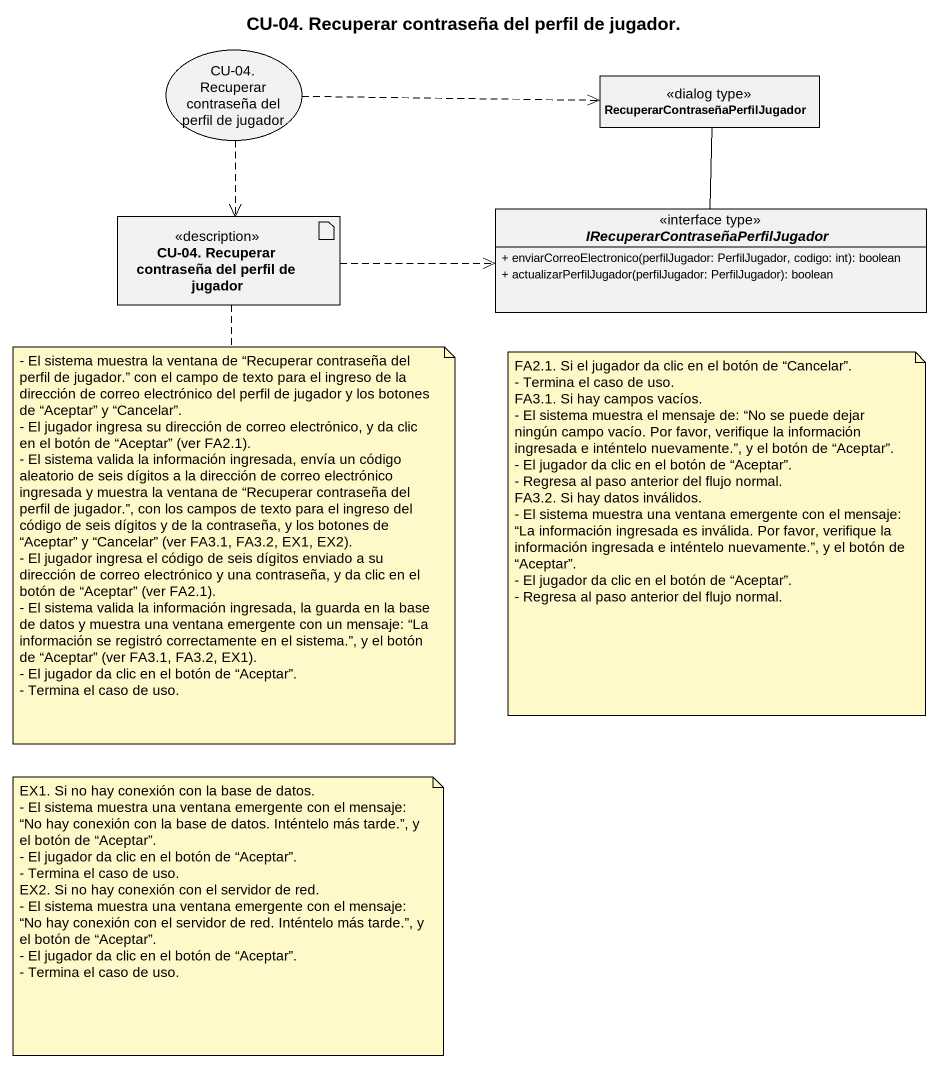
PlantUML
@startuml
title CU-04. Recuperar contraseña del perfil de jugador.
allowmixing
hide circle
hide empty members
skinparam classAttributeIconSize 0
usecase "CU-04. Recuperar contraseña del perfil de jugador" as CU_04_Recuperar_contraseña
class "RecuperarContraseñaPerfilJugador" as RecuperarContraseñaPerfilJug <<dialog type>>
interface "IRecuperarContraseñaPerfilJugador" as IRecuperarContraseñaPerfilJu <<interface type>> {
  + enviarCorreoElectronico(perfilJugador: PerfilJugador, codigo: int): boolean
  + actualizarPerfilJugador(perfilJugador: PerfilJugador): boolean
}
artifact "CU-04. Recuperar contraseña del perfil de jugador" as CU_04_Recuperar_contraseña_2 <<description>>
CU_04_Recuperar_contraseña .right.> RecuperarContraseñaPerfilJug
CU_04_Recuperar_contraseña ..> CU_04_Recuperar_contraseña_2
RecuperarContraseñaPerfilJug -- IRecuperarContraseñaPerfilJu
CU_04_Recuperar_contraseña_2 .right.> IRecuperarContraseñaPerfilJu
note bottom of CU_04_Recuperar_contraseña_2
  - El sistema muestra la ventana de “Recuperar contraseña del perfil de jugador.” con el campo de texto para el ingreso de la dirección de correo electrónico del perfil de jugador y los botones de “Aceptar” y “Cancelar”.
  - El jugador ingresa su dirección de correo electrónico, y da clic en el botón de “Aceptar” (ver FA2.1).
  - El sistema valida la información ingresada, envía un código aleatorio de seis dígitos a la dirección de correo electrónico ingresada y muestra la ventana de “Recuperar contraseña del perfil de jugador.”, con los campos de texto para el ingreso del código de seis dígitos y de la contraseña, y los botones de “Aceptar” y “Cancelar” (ver FA3.1, FA3.2, EX1, EX2).
  - El jugador ingresa el código de seis dígitos enviado a su dirección de correo electrónico y una contraseña, y da clic en el botón de “Aceptar” (ver FA2.1).
  - El sistema valida la información ingresada, la guarda en la base de datos y muestra una ventana emergente con un mensaje: “La información se registró correctamente en el sistema.”, y el botón de “Aceptar” (ver FA3.1, FA3.2, EX1).
  - El jugador da clic en el botón de “Aceptar”.
  - Termina el caso de uso.
end note
note as N2
  FA2.1. Si el jugador da clic en el botón de “Cancelar”.
  - Termina el caso de uso.
  FA3.1. Si hay campos vacíos.
  - El sistema muestra el mensaje de: “No se puede dejar ningún campo vacío. Por favor, verifique la información ingresada e inténtelo nuevamente.”, y el botón de “Aceptar”.
  - El jugador da clic en el botón de “Aceptar”.
  - Regresa al paso anterior del flujo normal.
  FA3.2. Si hay datos inválidos.
  - El sistema muestra una ventana emergente con el mensaje: “La información ingresada es inválida. Por favor, verifique la información ingresada e inténtelo nuevamente.”, y el botón de “Aceptar”.
  - El jugador da clic en el botón de “Aceptar”.
  - Regresa al paso anterior del flujo normal.
end note
note as N3
  EX1. Si no hay conexión con la base de datos.
  - El sistema muestra una ventana emergente con el mensaje: “No hay conexión con la base de datos. Inténtelo más tarde.”, y el botón de “Aceptar”.
  - El jugador da clic en el botón de “Aceptar”.
  - Termina el caso de uso.
  EX2. Si no hay conexión con el servidor de red.
  - El sistema muestra una ventana emergente con el mensaje: “No hay conexión con el servidor de red. Inténtelo más tarde.”, y el botón de “Aceptar”.
  - El jugador da clic en el botón de “Aceptar”.
  - Termina el caso de uso.
end note
@enduml
